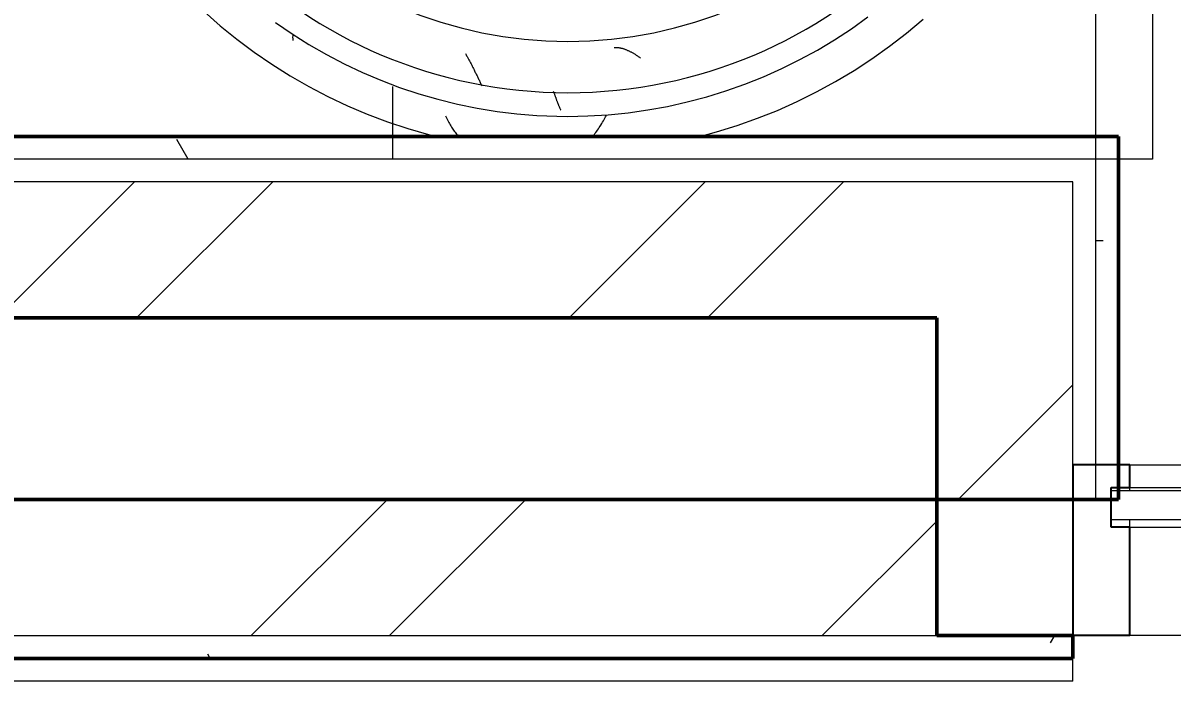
# Model space of a CAD drawing. Header units: millimetres. Extents: x -9358 to 257996, y -67499 to 9117.
# Drawn here: x 20825 to 21837, y -35338 to -34758 of the extents above; entities that cross this region are included whole.
import ezdxf
from ezdxf import colors
from ezdxf.entities.mleader import LeaderData, LeaderLine
from ezdxf.math import Vec2, Vec3

# ---------------------------------------------------------------- set-up
doc = ezdxf.new("R2010")
doc.units = ezdxf.units.MM
doc.header["$LTSCALE"] = 1000
for name, color, linetype, lineweight in [('A-FLR-PAT', 8, 'Continuous', 18), ('A-WAL-CLD', 8, 'Continuous', 9), ('A-WAL-CMU', 8, 'Continuous', 50), ('A-WAL-CRT-GLS', 8, 'Continuous', 9), ('A-WAL-CRT-GLS-1', 8, 'Continuous', 18), ('A-WAL-CRT-MLN', 8, 'Continuous', 9), ('A-WAL-CRT-MLN-1', 8, 'Continuous', 25), ('A-WAL-LOW-20', 8, 'Continuous', 18), ('A-WAL-LOW-30', 8, 'Continuous', 18), ('A-WAL-PAT-1', 8, 'Continuous', 9)]:
    doc.layers.add(name, color=color, linetype=linetype, lineweight=lineweight)
doc.layers.add('CCTVNET', color=6, linetype='Continuous')
doc.styles.add('ELEC', font='romant.shx', dxfattribs={"width": 0.8, "oblique": 15, "height": 0.18})
pattern_1 = [(45, (0, 0), (-251.4472, 251.4472), []), (45, (0, 381), (-251.4472, 251.4472), [])]
pattern_2 = [(0, (0, 0), (812.8, 203.2), [33.528, -576.072, 33.528, -576.072, -3251.2]), (0, (0, 0), (812.8, 203.2), [-1219.2, 33.528, -1185.672, 33.528, -576.072, -1422.4]), (0, (0, 0), (812.8, 203.2), [-3048, 33.528, -372.872, 33.528, -982.472]), (120, (304.8, 101.6), (-582.3764, 602.30545), [33.528, -576.072, 33.528, -576.072, -3251.2]), (120, (304.8, 101.6), (-582.3764, 602.30545), [-1219.2, 33.528, -1185.672, 33.528, -576.072, -1422.4]), (120, (304.8, 101.6), (-582.3764, 602.30545), [-3048, 33.528, -372.872, 33.528, -982.472]), (240, (406.4, 508), (-230.4236, -805.50545), [33.528, -576.072, 33.528, -576.072, -3251.2]), (240, (406.4, 508), (-230.4236, -805.50545), [-1219.2, 33.528, -1185.672, 33.528, -576.072, -1422.4]), (240, (406.4, 508), (-230.4236, -805.50545), [-3048, 33.528, -372.872, 33.528, -982.472])]

# ---------------------------------------------------------------- blocks, each defined once
blk = doc.blocks.new('Rectangular Mullion - 50 x 150_right-472148-01-Ground Floor Furniture Plan')
at = {"layer": 'A-WAL-CRT-MLN-1'}
for p, q in [((-50, 55.5), (-50, 75.5)), ((-50, 75.5), (0, 75.5)), ((0, 75.5), (0, -74.5)), ((-33.6875, 55.5), (-50, 55.5)), ((-33.6875, 20.5), (-33.6875, 55.5)), ((-50, -74.5), (-50, 20.5)), ((-50, 20.5), (-33.6875, 20.5)), ((0, -74.5), (-50, -74.5))]:
    blk.add_line(p, q, dxfattribs=at)
blk = doc.blocks.new('System Panel - Glazed-517010-01-Ground Floor Furniture Plan')
at = {"layer": 'A-WAL-CRT-GLS-1'}
for p, q in [((378.8, -27.3), (-378.8, -27.3)), ((-378.8, -27.3), (-378.8, -52.7)), ((378.8, -52.7), (378.8, -27.3)), ((-378.8, -52.7), (378.8, -52.7))]:
    blk.add_line(p, q, dxfattribs=at)
blk = doc.blocks.new('Rectangular Mullion - 50 x 150_left-V1-01-Ground Floor Furniture Plan')
at = {"layer": 'A-WAL-CRT-MLN'}
for p, q in [((21800, -34999.5), (22525, -34999.5)), ((21800, -35022.3), (21800, -35019.5)), ((21800, -35019.5), (22525, -35019.5)), ((22525, -35020), (22525, -35022.3)), ((21800, -35054.5), (21800, -35047.7)), ((22525, -35047.7), (22525, -35054.5)), ((21800, -35054.5), (22525, -35054.5)), ((21800, -35149.5), (22525, -35149.5))]:
    blk.add_line(p, q, dxfattribs=at)
blk = doc.blocks.new('Rectangular Mullion - 50 x 150_left-V2-01-Ground Floor Furniture Plan')
at = {"layer": 'A-WAL-CRT-MLN'}
for p, q in [((21800, -34999.5), (22525, -34999.5)), ((21800, -35022.3), (21800, -35019.5)), ((21800, -35019.5), (22525, -35019.5)), ((22525, -35020), (22525, -35022.3)), ((21800, -35054.5), (21800, -35047.7)), ((22525, -35047.7), (22525, -35054.5)), ((21800, -35054.5), (22525, -35054.5)), ((21800, -35149.5), (22525, -35149.5))]:
    blk.add_line(p, q, dxfattribs=at)
blk = doc.blocks.new('Walls 103 - Walls 13-606214-01-Ground Floor Furniture Plan')
at = {"layer": 'A-WAL-PAT-1'}
h = blk.add_hatch(dxfattribs=at)
h.set_pattern_fill('FP_43', color=256, style=0, pattern_type=2)
h.set_pattern_definition([(90, (450, -30900), (-900, 6e-14), [700, -700]), (90, (0, -31600), (-1800, 1e-13), [700, -700]), (0, (0, -31600), (0, 700), [])])
h.paths.add_polyline_path([(730, -31230), (2620, -31230), (2620, -30230), (730, -30230), (730, -30824.7)], flags=0)
h.paths.add_polyline_path([(2190.1, -31193.5), (2118.3, -31193.5), (2045.8, -31181.4), (1976.2, -31157.5), (1911.6, -31122.5), (1853.6, -31077.4), (1802.6, -31021.5), (1763.6, -30961.8), (1734.1, -30894.5), (1716.1, -30823.2), (1710, -30750), (1716.1, -30676.8), (1735.8, -30601.7), (1765.9, -30534.7), (1803.8, -30476.7), (1854.7, -30421.7), (1911.6, -30377.5), (1976.2, -30342.5), (2050.7, -30317.8), (2119.9, -30306.5), (2191.7, -30306.5), (2264.2, -30318.6), (2333.8, -30342.5), (2398.4, -30377.5), (2458.8, -30425.2), (2507.4, -30478.5), (2546.4, -30538.2), (2575.9, -30605.5), (2593.9, -30676.8), (2600, -30750), (2593.6, -30824.7), (2574.2, -30898.3), (2546.4, -30961.8), (2506.2, -31023.3), (2456.4, -31077.4), (2396, -31123.8), (2333.8, -31157.5), (2259.3, -31182.2), (2191.7, -31193.5)], flags=0)
h.paths.add_polyline_path([(1159.9, -31193.5), (1158.3, -31193.5), (1085.8, -31181.4), (1012.6, -31155.5), (951.6, -31122.5), (893.6, -31077.4), (843.8, -31023.3), (803.6, -30961.8), (774.1, -30894.5), (756.1, -30823.2), (750, -30750), (756.1, -30676.8), (775.8, -30601.7), (803.6, -30538.2), (846.7, -30473.6), (893.6, -30422.6), (956.2, -30375), (1016.2, -30342.5), (1090.7, -30317.8), (1159.9, -30306.5), (1231.7, -30306.5), (1304.2, -30318.6), (1373.8, -30342.5), (1438.4, -30377.5), (1498.6, -30425), (1546.2, -30476.7), (1586.4, -30538.2), (1615.9, -30605.5), (1633.9, -30676.8), (1640, -30750), (1633.6, -30824.7), (1614.2, -30898.3), (1586.4, -30961.8), (1546.2, -31023.3), (1495.1, -31078.4), (1436, -31123.8), (1373.8, -31157.5), (1299.3, -31182.2), (1230.1, -31193.5)], flags=0)
at = {"layer": 'A-WAL-LOW-20'}
blk.add_line((2620, -31230), (2620, -30230), dxfattribs=at)
blk = doc.blocks.new('Walls 107 - Walls 6-606271-01-Ground Floor Furniture Plan')
at = {"layer": 'A-WAL-PAT-1'}
h = blk.add_hatch(dxfattribs=at)
h.set_pattern_fill('FP_46', color=256, style=0, pattern_type=2)
h.set_pattern_definition([(270, (2170, -31160.4), (900, 6e-14), [700, -700]), (270, (2620, -30460.4), (1800, 1e-13), [700, -700]), (180, (2620, -30460.4), (-9e-14, -700), [])])
h.paths.add_polyline_path([(2620, -31230), (2670, -31230), (2670, -30230), (2620, -30230), (2620, -31186)], flags=0)
at = {"layer": 'A-WAL-LOW-20'}
for p, q in [((2620, -31230), (2620, -30230)), ((2670, -30230), (2670, -31230)), ((2670, -31230), (2620, -31230))]:
    blk.add_line(p, q, dxfattribs=at)
blk = doc.blocks.new('FP_234-01-Ground Floor Furniture Plan')
at = {"layer": 'A-WAL-PAT-1'}
for p, q in [((49859.8, 687.9), (49860.1, 687.3)), ((49860.1, 687.3), (49860.5, 686.7)), ((49860.5, 686.7), (49860.8, 686.1)), ((49860.8, 686.1), (49861.2, 685.5)), ((49861.2, 685.5), (49861.5, 684.9)), ((49861.5, 684.9), (49861.9, 684.3)), ((49861.9, 684.3), (49862.2, 683.6)), ((49862.2, 683.6), (49862.6, 683)), ((49862.6, 683), (49862.9, 682.3)), ((49862.9, 682.3), (49863.3, 681.7)), ((49863.3, 681.7), (49863.6, 681)), ((49863.6, 681), (49864, 680.4)), ((49864, 680.4), (49864.3, 679.7)), ((49864.3, 679.7), (49864.7, 679)), ((49864.7, 679), (49865, 678.4)), ((49865, 678.4), (49865.4, 677.7)), ((49865.4, 677.7), (49865.7, 677)), ((49865.7, 677), (49866.1, 676.3)), ((49866.1, 676.3), (49866.4, 675.6)), ((49866.4, 675.6), (49866.8, 674.9)), ((49866.8, 674.9), (49867.1, 674.2)), ((49867.1, 674.2), (49867.5, 673.5)), ((49867.5, 673.5), (49867.8, 672.8)), ((49867.8, 672.8), (49868.2, 672)), ((49868.2, 672), (49868.5, 671.3)), ((49868.5, 671.3), (49868.9, 670.6)), ((49868.9, 670.6), (49869.2, 669.9)), ((49869.2, 669.9), (49869.6, 669.1)), ((49869.6, 669.1), (49870, 668.4)), ((49870, 668.4), (49870.3, 667.7)), ((49870.3, 667.7), (49870.7, 666.9)), ((49870.7, 666.9), (49871, 666.2)), ((49871, 666.2), (49871.4, 665.4)), ((49871.4, 665.4), (49871.8, 664.7)), ((49871.8, 664.7), (49872.1, 663.9)), ((49872.1, 663.9), (49872.5, 663.2)), ((49872.5, 663.2), (49872.9, 662.4)), ((49872.9, 662.4), (49873.2, 661.7)), ((49873.2, 661.7), (49873.6, 660.9)), ((49873.6, 660.9), (49874, 660.2)), ((49874, 660.2), (49874.3, 659.4))]:
    blk.add_line(p, q, dxfattribs=at)
blk = doc.blocks.new('FP_235-01-Ground Floor Furniture Plan')
at = {"layer": 'A-WAL-LOW-20', "flags": 128}
blk.add_lwpolyline([(50066.4, 615), (50081.1, 618.9), (50099.3, 624.5), (50117.2, 630.9), (50134.8, 637.9), (50152.1, 645.7), (50169.1, 654.1), (50185.8, 663.2), (50202.1, 672.9), (50217.9, 683.3), (50233.4, 694.4), (50248.4, 706), (50262.9, 718.2)], dxfattribs=at)
at = {"layer": 'A-WAL-PAT-1'}
for p, q in [((49980.5, 627.4), (49981.3, 628.6)), ((49981.3, 628.6), (49982, 629.8)), ((49982, 629.8), (49982.7, 631)), ((49982.7, 631), (49983.3, 632.3)), ((49983.3, 632.3), (49984, 633.6)), ((49973.9, 617.4), (49974.7, 618.4)), ((49974.7, 618.4), (49975.4, 619.5)), ((49975.4, 619.5), (49976.2, 620.5)), ((49976.2, 620.5), (49976.9, 621.6)), ((49976.9, 621.6), (49977.7, 622.7)), ((49977.7, 622.7), (49978.4, 623.9)), ((49978.4, 623.9), (49979.1, 625)), ((49979.1, 625), (49979.8, 626.2)), ((49979.8, 626.2), (49980.5, 627.4)), ((49971.6, 614.5), (49972.4, 615.5)), ((49972.4, 615.5), (49973.2, 616.4)), ((49973.2, 616.4), (49973.9, 617.4))]:
    blk.add_line(p, q, dxfattribs=at)
blk = doc.blocks.new('FP_236-01-Ground Floor Furniture Plan')
at = {"layer": 'A-WAL-LOW-20', "flags": 128}
blk.add_lwpolyline([(49629.5, 725.1), (49643.7, 712.5), (49658.4, 700.6), (49673.7, 689.2), (49689.3, 678.5), (49705.4, 668.4), (49721.8, 658.9), (49738.6, 650.1), (49755.8, 642), (49773.3, 634.6), (49791, 627.9), (49809, 621.9), (49827.3, 616.6), (49833.8, 615)], dxfattribs=at)
at = {"layer": 'A-WAL-PAT-1'}
for p, q in [((49707.6, 703.7), (49707.5, 702.3)), ((49707.5, 702.3), (49707.6, 700.9)), ((49707.6, 705.1), (49707.6, 703.7)), ((49707.6, 700.9), (49707.6, 699.6)), ((49842.3, 633), (49842.8, 631.9)), ((49842.8, 631.9), (49843.4, 630.7)), ((49843.4, 630.7), (49843.9, 629.6)), ((49843.9, 629.6), (49844.5, 628.4)), ((49844.5, 628.4), (49845.1, 627.3)), ((49845.1, 627.3), (49845.7, 626.3)), ((49845.7, 626.3), (49846.3, 625.2)), ((49846.3, 625.2), (49846.9, 624.2)), ((49846.9, 624.2), (49847.5, 623.2)), ((49847.5, 623.2), (49848.1, 622.2)), ((49848.1, 622.2), (49848.7, 621.3)), ((49848.7, 621.3), (49849.4, 620.4)), ((49849.4, 620.4), (49850, 619.5)), ((49850, 619.5), (49850.7, 618.6)), ((49850.7, 618.6), (49851.3, 617.8)), ((49851.3, 617.8), (49852, 616.9)), ((49852, 616.9), (49852.7, 616.2)), ((49852.7, 616.2), (49853.4, 615.4)), ((49853.4, 615.4), (49854.1, 614.7))]:
    blk.add_line(p, q, dxfattribs=at)
blk = doc.blocks.new('FP_237-01-Ground Floor Furniture Plan')
at = {"layer": 'A-WAL-PAT-1'}
for p, q in [((49990.8, 693.4), (49991.2, 693.4)), ((49991.2, 693.4), (49991.7, 693.4)), ((49991.7, 693.4), (49992.1, 693.4)), ((49992.1, 693.4), (49992.6, 693.4)), ((49992.6, 693.4), (49993.1, 693.4)), ((49993.1, 693.4), (49993.5, 693.3)), ((49993.5, 693.3), (49994, 693.3)), ((49994, 693.3), (49994.5, 693.2)), ((49994.5, 693.2), (49994.9, 693.2)), ((49994.9, 693.2), (49995.4, 693.1)), ((49995.4, 693.1), (49995.9, 693)), ((49995.9, 693), (49996.3, 692.9)), ((49996.3, 692.9), (49996.8, 692.8)), ((49996.8, 692.8), (49997.3, 692.7)), ((49997.3, 692.7), (49997.8, 692.6)), ((49997.8, 692.6), (49998.3, 692.4)), ((49998.3, 692.4), (49998.7, 692.3)), ((49998.7, 692.3), (49999.2, 692.2)), ((49999.2, 692.2), (49999.7, 692)), ((49999.7, 692), (50000.2, 691.8)), ((50000.2, 691.8), (50000.7, 691.6)), ((50000.7, 691.6), (50001.2, 691.5)), ((50001.2, 691.5), (50001.7, 691.3)), ((50001.7, 691.3), (50002.2, 691.1)), ((50002.2, 691.1), (50002.7, 690.8)), ((50002.7, 690.8), (50003.2, 690.6)), ((50003.2, 690.6), (50003.7, 690.4)), ((50003.7, 690.4), (50004.2, 690.1)), ((50004.2, 690.1), (50004.7, 689.9)), ((50004.7, 689.9), (50005.2, 689.6)), ((50005.2, 689.6), (50005.7, 689.4)), ((50005.7, 689.4), (50006.2, 689.1)), ((50006.2, 689.1), (50006.7, 688.8)), ((50006.7, 688.8), (50007.2, 688.5)), ((50007.2, 688.5), (50007.7, 688.2)), ((50007.7, 688.2), (50008.2, 687.9)), ((50008.2, 687.9), (50008.8, 687.6)), ((50008.8, 687.6), (50009.3, 687.3)), ((50009.3, 687.3), (50009.8, 686.9)), ((50009.8, 686.9), (50010.3, 686.6)), ((50010.3, 686.6), (50010.9, 686.2)), ((50010.9, 686.2), (50011.4, 685.9)), ((50011.4, 685.9), (50011.9, 685.5)), ((50011.9, 685.5), (50012.5, 685.2)), ((50012.5, 685.2), (50013, 684.8)), ((50013, 684.8), (50013.5, 684.4)), ((50013.5, 684.4), (50014.1, 684))]:
    blk.add_line(p, q, dxfattribs=at)
blk = doc.blocks.new('FP_238-01-Ground Floor Furniture Plan')
at = {"layer": 'A-WAL-LOW-20', "flags": 128}
blk.add_lwpolyline([(49950, 632.6), (49967.7, 633), (49985.4, 634), (50003, 635.8), (50020.5, 638.3), (50037.9, 641.4), (50055.2, 645.3), (50072.3, 649.8), (50089.2, 655.1), (50105.8, 661), (50122.3, 667.5), (50138.4, 674.7), (50154.3, 682.6), (50169.8, 691.1), (50185, 700.2), (50199.8, 709.9), (50214.2, 720.2)], dxfattribs=at)
blk = doc.blocks.new('FP_239-01-Ground Floor Furniture Plan')
at = {"layer": 'A-WAL-LOW-20', "flags": 128}
blk.add_lwpolyline([(49692.4, 715.4), (49707, 705.3), (49721.9, 695.9), (49737.3, 687.1), (49753, 678.9), (49769, 671.3), (49785.3, 664.4), (49801.8, 658.2), (49818.6, 652.6), (49835.6, 647.7), (49852.8, 643.4), (49870.1, 639.9), (49887.6, 637), (49905.1, 634.9), (49922.8, 633.4), (49940.4, 632.7), (49950, 632.6)], dxfattribs=at)
at = {"layer": 'A-WAL-PAT-1'}
for p, q in [((49937.2, 654.7), (49937.4, 654.2)), ((49937.4, 654.2), (49937.6, 653.8)), ((49937.6, 653.8), (49937.7, 653.3)), ((49937.7, 653.3), (49937.9, 652.8)), ((49937.9, 652.8), (49938.1, 652.4)), ((49938.1, 652.4), (49938.2, 651.9)), ((49938.2, 651.9), (49938.4, 651.4)), ((49938.4, 651.4), (49938.6, 650.9)), ((49938.6, 650.9), (49938.8, 650.5)), ((49938.8, 650.5), (49938.9, 650)), ((49938.9, 650), (49939.1, 649.5)), ((49939.1, 649.5), (49939.3, 649.1)), ((49939.3, 649.1), (49939.4, 648.6)), ((49939.4, 648.6), (49939.6, 648.1)), ((49939.6, 648.1), (49939.8, 647.7)), ((49939.8, 647.7), (49940, 647.2)), ((49940, 647.2), (49940.1, 646.7)), ((49940.1, 646.7), (49940.3, 646.3)), ((49940.3, 646.3), (49940.5, 645.8)), ((49940.5, 645.8), (49940.7, 645.4)), ((49940.7, 645.4), (49940.8, 644.9)), ((49940.8, 644.9), (49941, 644.5)), ((49941, 644.5), (49941.2, 644)), ((49941.2, 644), (49941.4, 643.6)), ((49941.4, 643.6), (49941.6, 643.1)), ((49941.6, 643.1), (49941.7, 642.7)), ((49941.7, 642.7), (49941.9, 642.2)), ((49941.9, 642.2), (49942.1, 641.8)), ((49942.1, 641.8), (49942.3, 641.3)), ((49942.3, 641.3), (49942.5, 640.9)), ((49942.5, 640.9), (49942.6, 640.5)), ((49942.6, 640.5), (49942.8, 640.1)), ((49942.8, 640.1), (49943, 639.6)), ((49943, 639.6), (49943.2, 639.2)), ((49943.2, 639.2), (49943.4, 638.8)), ((49943.4, 638.8), (49943.6, 638.4)), ((49943.6, 638.4), (49943.7, 638))]:
    blk.add_line(p, q, dxfattribs=at)
blk = doc.blocks.new('Walls 319 - Walls 78-2881703-01-Ground Floor Furniture Plan')
at = {"layer": 'A-WAL-PAT-1'}
h = blk.add_hatch(dxfattribs=at)
h.set_pattern_fill('FP_170', color=256, style=0, pattern_type=2)
h.set_pattern_definition([(0, (28645, 35325), (528.32, 132.08), [43.586, -352.654, 43.586, -352.654, -2113.28]), (0, (28645, 35325), (528.32, 132.08), [-792.48, 43.586, -748.894, 43.586, -352.654, -924.56]), (0, (28645, 35325), (528.32, 132.08), [-1981.2, 43.586, -220.574, 43.586, -616.814]), (120, (28843.12, 35391.04), (-378.54464, 391.49854), [43.586, -352.654, 43.586, -2465.934]), (120, (28843.12, 35391.04), (-378.54464, 391.49854), [-439.826, -352.654, 43.586, -748.894, -1320.8]), (120, (28843.12, 35391.04), (-378.54464, 391.49854), [-1584.96, 43.586, -352.654, 43.586, -880.974]), (120, (28843.12, 35391.04), (-378.54464, 391.49854), [-2024.786, -220.574, 43.586, -616.814]), (240, (28909.16, 35655.2), (-149.77536, -523.57854), [43.586, -352.654, 43.586, -2465.934]), (240, (28909.16, 35655.2), (-149.77536, -523.57854), [-439.826, -352.654, 43.586, -748.894, -1320.8]), (240, (28909.16, 35655.2), (-149.77536, -523.57854), [-1584.96, 43.586, -352.654, 43.586, -880.974]), (240, (28909.16, 35655.2), (-149.77536, -523.57854), [-2024.786, -220.574, 43.586, -616.814])])
h.paths.add_polyline_path([(49950, 698.7), (50015.3, 704.4), (50078.7, 721.4), (50138.1, 749.1), (50191.9, 786.7), (50238.3, 833.1), (50275.9, 886.9), (50303.6, 946.3), (50320.7, 1011.6), (50326.3, 1075), (50320.6, 1140.3), (50303.6, 1203.7), (50275, 1264.4), (50238.3, 1316.9), (50191.1, 1363.8), (50138.1, 1400.9), (50078.7, 1428.6), (50015.3, 1445.6), (49950, 1451.3), (49884.7, 1445.6), (49821.3, 1428.6), (49761.9, 1400.9), (49708.1, 1363.3), (49661.7, 1316.9), (49624.1, 1263.1), (49596.4, 1203.7), (49579.4, 1140.3), (49573.7, 1075), (49579.4, 1009.7), (49596.4, 946.3), (49625, 885.6), (49661.7, 833.1), (49708.7, 786.3), (49761.9, 749.1), (49825.6, 720.2), (49884.7, 704.4), (49915.6, 701.7)], flags=0)
h.paths.add_polyline_path([(49918.2, 731.5), (49850.3, 745.2), (49792.7, 768.4), (49742.1, 799.7), (49693.1, 845.2), (49656.1, 894.4), (49628.3, 950.4), (49610.9, 1011.6), (49605, 1075), (49611.1, 1139.2), (49629, 1201.1), (49658.1, 1258.5), (49697.3, 1309.5), (49745.3, 1352.3), (49800.3, 1385.4), (49860.4, 1407.7), (49923.4, 1418.5), (49981.8, 1418.5), (50044.4, 1406.8), (50103.8, 1383.8), (50161.3, 1347.2), (50205, 1307.4), (50243.9, 1255.6), (50271.7, 1199.6), (50289.1, 1138.4), (50295, 1075), (50288.9, 1010.8), (50271, 948.9), (50241.9, 891.5), (50202.7, 840.5), (50154.7, 797.7), (50099.7, 764.6), (50038.4, 742.1), (49976.6, 731.5), (49923.4, 731.5)], flags=0)
at = {"layer": 'A-WAL-LOW-20'}
for radius, start, end in [(421.5, 90, 270), (421.5, 270, 90), (376.3, 90, 270), (376.3, 270, 90)]:
    blk.add_arc((49950, 1075), radius, start, end, dxfattribs=at)
for name in ['FP_236-01-Ground Floor Furniture Plan', 'FP_235-01-Ground Floor Furniture Plan', 'FP_239-01-Ground Floor Furniture Plan', 'FP_238-01-Ground Floor Furniture Plan', 'FP_234-01-Ground Floor Furniture Plan', 'FP_237-01-Ground Floor Furniture Plan']:
    blk.add_blockref(name, (0, 0), dxfattribs=at)
blk = doc.blocks.new('G')
at = {"layer": 'A-WAL-PAT-1'}
h = blk.add_hatch(dxfattribs=at)
h.set_pattern_fill('FP_2', color=256, style=0, pattern_type=2)
h.set_pattern_definition(pattern_2)
h.paths.add_polyline_path([(19590, -34730), (21770, -34730), (21770, -34710), (19320, -34710), (19320, -34730), (19340, -34730)], flags=0)
h = blk.add_hatch(dxfattribs=at)
h.set_pattern_fill('FP_2', color=256, style=0, pattern_type=2)
h.set_pattern_definition(pattern_2)
h.paths.add_polyline_path([(21790, -35030), (21790, -34710), (21770, -34710), (21770, -35030)], flags=0)
h = blk.add_hatch(dxfattribs=at)
h.set_pattern_fill('FP_1', color=256, style=0, pattern_type=2)
h.set_pattern_definition(pattern_1)
h.paths.add_polyline_path([(21270.6, -34870), (21630, -34870), (21630, -34750), (19590, -34750), (19590, -34870), (20779, -34870)], flags=0)
h = blk.add_hatch(dxfattribs=at)
h.set_pattern_fill('FP_1', color=256, style=0, pattern_type=2)
h.set_pattern_definition(pattern_1)
h.paths.add_polyline_path([(21750, -35030), (21750, -34750), (21630, -34750), (21630, -35030)], flags=0)
h = blk.add_hatch(dxfattribs=at)
h.set_pattern_fill('FP_1', color=256, style=0, pattern_type=2)
h.set_pattern_definition(pattern_1)
h.paths.add_polyline_path([(19340, -35150), (21630, -35150), (21630, -35030), (19340, -35030)], flags=0)
h = blk.add_hatch(dxfattribs=at)
h.set_pattern_fill('FP_2', color=256, style=0, pattern_type=2)
h.set_pattern_definition(pattern_2)
h.paths.add_polyline_path([(31040, -35170), (31060, -35170), (31060, -35150), (29250, -35150), (29250, -35170), (30610.2, -35170)], flags=0)
h.paths.add_polyline_path([(26050, -35170), (26050, -35150), (24950, -35150), (24950, -35170), (25694.6, -35170)], flags=0)
h.paths.add_polyline_path([(21750, -35170), (21750, -35150), (19940, -35150), (19940, -35170), (20779, -35170)], flags=0)
at = {"layer": 'A-FLR-PAT'}
blk.add_line((22525, -35150), (21750, -35150), dxfattribs=at)
at = {"layer": 'A-WAL-CLD'}
for p, q in [((21770, -34730), (19320, -34730)), ((21770, -35030), (21770, -34730)), ((21750, -34750), (19340, -34750)), ((21750, -35030), (21750, -34750)), ((19940, -35150), (21630, -35150))]:
    blk.add_line(p, q, dxfattribs=at)
at = {"layer": 'A-WAL-CMU'}
for p, q in [((21790, -34710), (19300, -34710)), ((21790, -35030), (21790, -34710)), ((19590, -34870), (21630, -34870)), ((21630, -34870), (21630, -35150)), ((21790, -35030), (19590, -35030)), ((21750, -35150), (21630, -35150)), ((21750, -35170), (21750, -35150)), ((19960, -35170), (21750, -35170))]:
    blk.add_line(p, q, dxfattribs=at)
at = {"layer": 'A-WAL-LOW-30'}
for q in [(21750, -35170), (19980, -35190)]:
    blk.add_line((21750, -35190), q, dxfattribs=at)
at = {"layer": 'A-WAL-CRT-GLS', "rotation": 180}
blk.add_blockref('System Panel - Glazed-517010-01-Ground Floor Furniture Plan', (22162.5, -35075), dxfattribs=at)
at = {"layer": 'A-WAL-CRT-MLN', "extrusion": (0, 0, -1)}
blk.add_blockref('Rectangular Mullion - 50 x 150_right-472148-01-Ground Floor Furniture Plan', (-21750, -35075), dxfattribs=at)
at = {"layer": 'A-WAL-CRT-MLN'}
for name in ['Rectangular Mullion - 50 x 150_left-V1-01-Ground Floor Furniture Plan', 'Rectangular Mullion - 50 x 150_left-V2-01-Ground Floor Furniture Plan']:
    blk.add_blockref(name, (0, 0), dxfattribs=at)
at = {"layer": 'A-WAL-LOW-20'}
for name, p in [('Walls 103 - Walls 13-606214-01-Ground Floor Furniture Plan', (19150, -3500)), ('Walls 107 - Walls 6-606271-01-Ground Floor Furniture Plan', (19150, -3500)), ('Walls 319 - Walls 78-2881703-01-Ground Floor Furniture Plan', (-28645, -35325))]:
    blk.add_blockref(name, p, dxfattribs=at)

msp = doc.modelspace()

# ---------------------------------------------------------------- block references
msp.add_blockref('G', (0, -148.1))

# ---------------------------------------------------------------- next in the draw order: leaders
at = {"layer": 'CCTVNET', "color": 3}
ml = msp.add_multileader_mtext('Standard', dxfattribs=at)
ml.set_content('{\\C6;CABLE TRUNK (200X100X150mm) FOR CCTV & ACCESS CONTROL}', color=2, style='ELEC')
ml.set_leader_properties(color=6)
ml.build(insert=Vec2(0, 0))
ml.multileader.update_dxf_attribs({"text_left_attachment_type": 6, "text_right_attachment_type": 6, "dogleg_length": 1703.1, "arrow_head_size": 151.4})
ctx = ml.context
ctx.base_point, ctx.char_height, ctx.arrow_head_size, ctx.landing_gap_size, ctx.plane_origin = Vec3(10418.6, -35141.1), 227.107, 151.4, 22.7, Vec3(-2585.3, -72483)
ctx.left_attachment, ctx.right_attachment = 6, 6
notes = []
notes.append((ctx, [(0, (1, 1, 0), (10241, -35141.1), (1, 0), 177.6, [(0, [(8710.3, -34716.6)], 0, [])])]))
ctx.mtext.insert, ctx.mtext.width, ctx.mtext.line_spacing_factor, ctx.mtext.flow_direction = Vec3(10441.3, -34838.3), 213786.42, 2, 5
for ctx, leaders in notes:
    for number, flags, end, landing, length, lines in leaders:
        leader = LeaderData()
        leader.index, (leader.has_last_leader_line, leader.has_dogleg_vector, leader.attachment_direction) = number, flags
        leader.last_leader_point, leader.dogleg_vector, leader.dogleg_length = Vec3(end), Vec3(landing), length
        for number, points, colour, breaks in lines:
            line = LeaderLine()
            line.index, line.vertices, line.color, line.breaks = number, Vec3.list(points), colors.encode_raw_color(colour), breaks
            leader.lines.append(line)
        ctx.leaders.append(leader)

doc.saveas('drawing.dxf')
